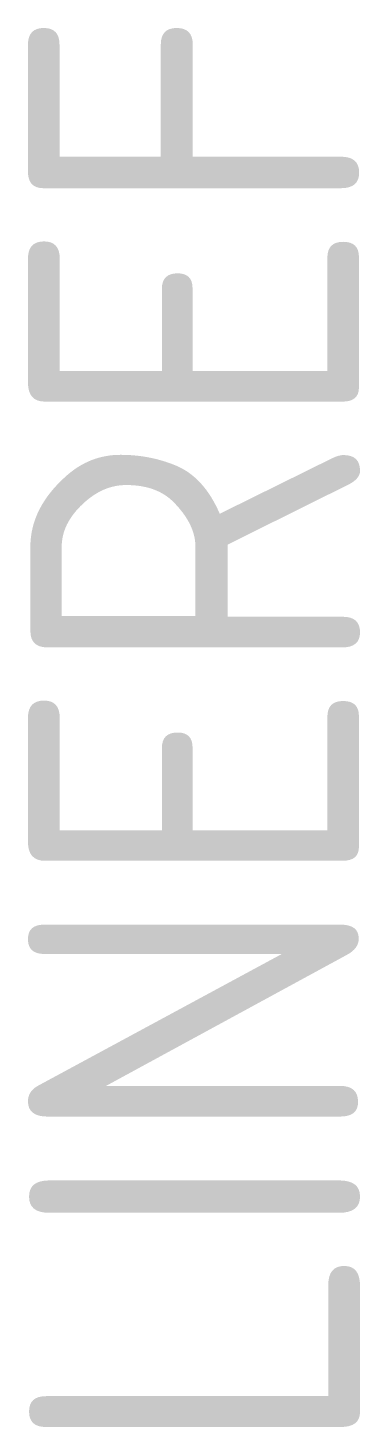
# Model space of a CAD drawing. Extents: x -1.13 to 1.13, y -4.72 to 4.79.
import ezdxf
from ezdxf.enums import TextEntityAlignment as Align

# ---------------------------------------------------------------- set-up
doc = ezdxf.new("R2010")
doc.units = 0
doc.header["$LTSCALE"] = 0.2
doc.layers.get('0').update_dxf_attribs({"linetype": 'CONTINUOUS'})
doc.styles.get("Standard").update_dxf_attribs({"font": 'ISO'})

msp = doc.modelspace()

# ---------------------------------------------------------------- texts
at = {"color": 0, "linetype": 'CONTINUOUS'}
msp.add_attdef('LINEREF', text='   ', height=2.25, rotation=90, dxfattribs=at).set_placement((0, 0), align=Align.MIDDLE_CENTER)

doc.saveas('drawing.dxf')
